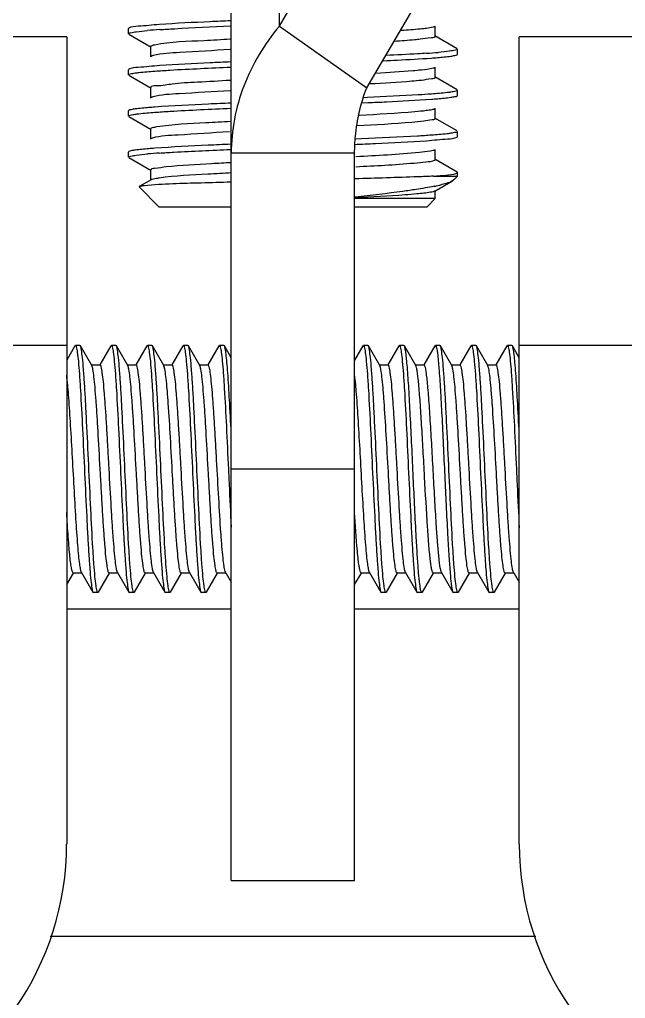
# Model space of a CAD drawing. Extents: x 27938 to 650306, y -92720 to 1524912.
# Drawn here: x 315545 to 315887, y 842775 to 843327 of the extents above; entities that cross this region are included whole.
import ezdxf

# ---------------------------------------------------------------- set-up
doc = ezdxf.new("R2010")
doc.units = 0
doc.header["$LTSCALE"] = 1000
doc.header["$MEASUREMENT"] = 0

msp = doc.modelspace()

# ---------------------------------------------------------------- linework, layer by layer
at = {"linetype": 'Continuous'}
for p, q in [((315692.09, 843323.57), (315863.2, 843615.66)), ((315741.38, 843288.72), (315912.48, 843580.81)), ((315692.09, 843323.57), (315692.09, 843494.67)), ((315664.88, 842841.19), (315664.88, 843448.21)), ((315607.04, 843322.41), (315606.82, 843322.15)), ((315606.82, 843319.25), (315606.82, 843322.15)), ((315606.82, 843319.25), (315606.82, 843322.15)), ((315692.09, 843323.57), (315741.38, 843288.72)), ((315780.1, 843317.8), (315780.1, 843323.6)), ((315571.97, 843317.45), (315502.27, 843317.45)), ((315571.97, 843317.45), (315571.97, 842861.76)), ((315607.04, 843318.99), (315619.64, 843311.69)), ((315792.45, 843310.79), (315779.84, 843318.09)), ((315827.52, 842861.76), (315827.52, 843317.45)), ((315897.22, 843317.45), (315827.52, 843317.45)), ((315619.39, 843311.99), (315619.39, 843306.18)), ((315792.67, 843307.63), (315792.67, 843310.54)), ((315792.67, 843307.63), (315792.67, 843310.54)), ((315792.45, 843307.38), (315792.67, 843307.63)), ((315780.1, 843294.56), (315780.1, 843300.37)), ((315607.04, 843299.17), (315606.82, 843298.92)), ((315606.82, 843296.02), (315606.82, 843298.92)), ((315606.82, 843296.02), (315606.82, 843298.92)), ((315607.04, 843295.76), (315619.64, 843288.46)), ((315792.45, 843287.56), (315779.84, 843294.86)), ((315619.39, 843288.76), (315619.39, 843282.95)), ((315741.84, 843283.23), (315739.71, 843283.14)), ((315792.45, 843284.15), (315792.67, 843284.4)), ((315792.67, 843284.4), (315792.67, 843287.3)), ((315792.67, 843284.4), (315792.67, 843287.3)), ((315738.4, 843280.18), (315741.99, 843280.34)), ((315607.04, 843275.94), (315606.82, 843275.69)), ((315606.82, 843272.78), (315606.82, 843275.69)), ((315606.82, 843272.78), (315606.82, 843275.69)), ((315607.04, 843272.53), (315619.64, 843265.23)), ((315780.1, 843271.33), (315780.1, 843277.14)), ((315792.45, 843264.33), (315779.84, 843271.63)), ((315619.39, 843265.52), (315619.39, 843259.72)), ((315792.45, 843260.91), (315792.67, 843261.17)), ((315792.67, 843261.17), (315792.67, 843264.07)), ((315792.67, 843261.17), (315792.67, 843264.07)), ((315738.4, 843259.85), (315734.44, 843259.68)), ((315607.04, 843252.71), (315606.82, 843252.46)), ((315606.82, 843249.55), (315606.82, 843252.46)), ((315606.82, 843249.55), (315606.82, 843252.46)), ((315734.57, 843251.88), (315664.88, 843251.88)), ((315734.57, 842841.19), (315734.57, 843251.88)), ((315780.1, 843248.1), (315780.1, 843253.91)), ((315607.04, 843249.3), (315619.64, 843242)), ((315792.45, 843241.09), (315779.84, 843248.39)), ((315619.39, 843242.29), (315619.39, 843236.48)), ((315779.02, 843238.81), (315792.67, 843238.81)), ((315790.6, 843236.74), (315792.67, 843238.81)), ((315792.67, 843240.84), (315792.45, 843241.09)), ((315792.67, 843238.81), (315792.67, 843240.84)), ((315619.64, 843236.78), (315612.96, 843232.91)), ((315779.84, 843230.38), (315789.76, 843236.12)), ((315790.61, 843236.74), (315789.76, 843236.12)), ((315612.96, 843232.91), (315612.89, 843232.73)), ((315624.24, 843221.39), (315612.89, 843232.73)), ((315780.1, 843226.24), (315780.1, 843230.68)), ((315780.1, 843226.24), (315734.57, 843226.24)), ((315775.25, 843221.39), (315780.1, 843226.24)), ((315664.88, 843221.39), (315624.24, 843221.39)), ((315775.25, 843221.39), (315734.57, 843221.39)), ((315571.97, 843143.21), (315502.27, 843143.21)), ((315576.64, 843142.99), (315571.97, 843134.92)), ((315576.64, 843142.99), (315576.9, 843143.21)), ((315579.44, 843143.21), (315576.9, 843143.21)), ((315579.44, 843143.21), (315576.9, 843143.21)), ((315576.9, 843143.21), (315576.94, 843143.21)), ((315579.7, 843142.99), (315579.44, 843143.21)), ((315586.12, 843131.91), (315579.7, 843142.99)), ((315596.97, 843142.99), (315590.74, 843132.24)), ((315596.97, 843142.99), (315597.23, 843143.21)), ((315599.77, 843143.21), (315597.23, 843143.21)), ((315599.77, 843143.21), (315597.23, 843143.21)), ((315597.23, 843143.21), (315597.27, 843143.21)), ((315600.03, 843142.99), (315599.77, 843143.21)), ((315606.45, 843131.91), (315600.03, 843142.99)), ((315617.3, 843142.99), (315611.07, 843132.24)), ((315617.3, 843142.99), (315617.56, 843143.21)), ((315620.1, 843143.21), (315617.56, 843143.21)), ((315620.1, 843143.21), (315617.56, 843143.21)), ((315617.56, 843143.21), (315617.59, 843143.21)), ((315620.36, 843142.99), (315620.1, 843143.21)), ((315626.78, 843131.91), (315620.36, 843142.99)), ((315637.62, 843142.99), (315631.4, 843132.24)), ((315637.62, 843142.99), (315637.88, 843143.21)), ((315640.42, 843143.21), (315637.88, 843143.21)), ((315640.42, 843143.21), (315637.88, 843143.21)), ((315637.88, 843143.21), (315637.92, 843143.21)), ((315640.68, 843142.99), (315640.42, 843143.21)), ((315647.1, 843131.91), (315640.68, 843142.99)), ((315657.95, 843142.99), (315651.72, 843132.24)), ((315657.95, 843142.99), (315658.21, 843143.21)), ((315660.75, 843143.21), (315658.21, 843143.21)), ((315660.75, 843143.21), (315658.21, 843143.21)), ((315658.21, 843143.21), (315658.25, 843143.21)), ((315661.01, 843142.99), (315660.75, 843143.21)), ((315664.88, 843136.32), (315661.01, 843142.99)), ((315739.26, 843142.99), (315734.57, 843134.89)), ((315739.26, 843142.99), (315739.52, 843143.21)), ((315742.06, 843143.21), (315739.52, 843143.21)), ((315742.06, 843143.21), (315739.52, 843143.21)), ((315739.52, 843143.21), (315739.56, 843143.21)), ((315742.32, 843142.99), (315742.06, 843143.21)), ((315748.74, 843131.91), (315742.32, 843142.99)), ((315759.59, 843142.99), (315753.36, 843132.24)), ((315759.59, 843142.99), (315759.85, 843143.21)), ((315762.39, 843143.21), (315759.85, 843143.21)), ((315762.39, 843143.21), (315759.85, 843143.21)), ((315759.85, 843143.21), (315759.89, 843143.21)), ((315762.65, 843142.99), (315762.39, 843143.21)), ((315769.07, 843131.91), (315762.65, 843142.99)), ((315779.92, 843142.99), (315773.69, 843132.24)), ((315779.92, 843142.99), (315780.18, 843143.21)), ((315782.72, 843143.21), (315780.18, 843143.21)), ((315782.72, 843143.21), (315780.18, 843143.21)), ((315780.18, 843143.21), (315780.22, 843143.21)), ((315782.98, 843142.99), (315782.72, 843143.21)), ((315789.4, 843131.91), (315782.98, 843142.99)), ((315800.25, 843142.99), (315794.02, 843132.24)), ((315800.25, 843142.99), (315800.51, 843143.21)), ((315803.05, 843143.21), (315800.51, 843143.21)), ((315803.05, 843143.21), (315800.51, 843143.21)), ((315800.51, 843143.21), (315800.55, 843143.21)), ((315803.31, 843142.99), (315803.05, 843143.21)), ((315809.73, 843131.91), (315803.31, 843142.99)), ((315820.58, 843142.99), (315814.35, 843132.24)), ((315820.58, 843142.99), (315820.84, 843143.21)), ((315823.38, 843143.21), (315820.84, 843143.21)), ((315823.38, 843143.21), (315820.84, 843143.21)), ((315820.84, 843143.21), (315820.87, 843143.21)), ((315823.64, 843142.99), (315823.38, 843143.21)), ((315827.52, 843136.28), (315823.64, 843142.99)), ((315897.22, 843143.21), (315827.52, 843143.21)), ((315590.86, 843132.18), (315585.97, 843132.18)), ((315611.18, 843132.18), (315606.29, 843132.18)), ((315631.51, 843132.18), (315626.62, 843132.18)), ((315626.9, 843131.64), (315626.78, 843131.91)), ((315651.84, 843132.18), (315646.95, 843132.18)), ((315753.48, 843132.18), (315748.59, 843132.18)), ((315748.94, 843131.46), (315748.74, 843131.91)), ((315773.81, 843132.18), (315768.92, 843132.18)), ((315794.14, 843132.18), (315789.25, 843132.18)), ((315814.46, 843132.18), (315809.57, 843132.18)), ((315663.3, 843073.44), (315663.31, 843073.26)), ((315664.88, 843073.51), (315734.57, 843073.51)), ((315825.92, 843073.44), (315825.95, 843072.71)), ((315571.97, 843008.24), (315575.76, 843014.79)), ((315575.65, 843014.85), (315580.54, 843014.85)), ((315580.38, 843015.12), (315586.8, 843004.04)), ((315589.86, 843004.04), (315596.09, 843014.79)), ((315595.98, 843014.85), (315600.87, 843014.85)), ((315600.71, 843015.12), (315607.13, 843004.04)), ((315610.19, 843004.04), (315616.42, 843014.79)), ((315616.3, 843014.85), (315621.19, 843014.85)), ((315621.04, 843015.12), (315627.46, 843004.04)), ((315630.52, 843004.04), (315636.75, 843014.79)), ((315636.63, 843014.85), (315641.52, 843014.85)), ((315641.37, 843015.12), (315647.79, 843004.04)), ((315650.85, 843004.04), (315657.07, 843014.79)), ((315656.96, 843014.85), (315661.85, 843014.85)), ((315661.7, 843015.12), (315661.85, 843014.85)), ((315661.85, 843014.85), (315664.88, 843009.63)), ((315734.57, 843008.21), (315738.39, 843014.79)), ((315738.27, 843014.85), (315743.16, 843014.85)), ((315743.01, 843015.12), (315749.43, 843004.04)), ((315752.49, 843004.04), (315758.71, 843014.79)), ((315758.6, 843014.85), (315763.49, 843014.85)), ((315763.34, 843015.12), (315769.76, 843004.04)), ((315772.82, 843004.04), (315779.04, 843014.79)), ((315778.93, 843014.85), (315783.82, 843014.85)), ((315783.66, 843015.12), (315790.08, 843004.04)), ((315793.14, 843004.04), (315799.37, 843014.79)), ((315799.26, 843014.85), (315804.15, 843014.85)), ((315803.99, 843015.12), (315810.41, 843004.04)), ((315813.47, 843004.04), (315819.7, 843014.79)), ((315819.58, 843014.85), (315824.47, 843014.85)), ((315824.32, 843015.12), (315824.47, 843014.85)), ((315824.47, 843014.85), (315827.52, 843009.6)), ((315586.8, 843004.04), (315587.06, 843003.82)), ((315589.6, 843003.82), (315587.06, 843003.82)), ((315589.6, 843003.82), (315587.06, 843003.82)), ((315589.6, 843003.82), (315589.57, 843003.82)), ((315589.86, 843004.04), (315589.6, 843003.82)), ((315607.13, 843004.04), (315607.39, 843003.82)), ((315609.93, 843003.82), (315607.39, 843003.82)), ((315609.93, 843003.82), (315607.39, 843003.82)), ((315609.93, 843003.82), (315609.89, 843003.82)), ((315610.19, 843004.04), (315609.93, 843003.82)), ((315627.46, 843004.04), (315627.72, 843003.82)), ((315630.26, 843003.82), (315627.72, 843003.82)), ((315630.26, 843003.82), (315627.72, 843003.82)), ((315630.26, 843003.82), (315630.22, 843003.82)), ((315630.52, 843004.04), (315630.26, 843003.82)), ((315647.79, 843004.04), (315648.05, 843003.82)), ((315650.59, 843003.82), (315648.05, 843003.82)), ((315650.59, 843003.82), (315648.05, 843003.82)), ((315650.59, 843003.82), (315650.55, 843003.82)), ((315650.85, 843004.04), (315650.59, 843003.82)), ((315749.43, 843004.04), (315749.69, 843003.82)), ((315752.23, 843003.82), (315749.69, 843003.82)), ((315752.23, 843003.82), (315749.69, 843003.82)), ((315752.23, 843003.82), (315752.19, 843003.82)), ((315752.49, 843004.04), (315752.23, 843003.82)), ((315769.76, 843004.04), (315770.02, 843003.82)), ((315772.56, 843003.82), (315770.02, 843003.82)), ((315772.56, 843003.82), (315770.02, 843003.82)), ((315772.82, 843004.04), (315772.56, 843003.82)), ((315790.08, 843004.04), (315790.34, 843003.82)), ((315792.88, 843003.82), (315790.34, 843003.82)), ((315792.88, 843003.82), (315790.34, 843003.82)), ((315792.88, 843003.82), (315792.85, 843003.82)), ((315793.14, 843004.04), (315792.88, 843003.82)), ((315810.41, 843004.04), (315810.67, 843003.82)), ((315813.21, 843003.82), (315810.67, 843003.82)), ((315813.21, 843003.82), (315810.67, 843003.82)), ((315813.21, 843003.82), (315813.17, 843003.82)), ((315813.47, 843004.04), (315813.21, 843003.82)), ((315571.97, 842994.53), (315664.88, 842994.53)), ((315734.57, 842994.53), (315827.52, 842994.53)), ((315664.88, 842841.19), (315734.57, 842841.19)), ((315562.62, 842809.83), (315836.87, 842809.83))]:
    msp.add_line(p, q, dxfattribs=at)
for centre, radius, start, end in [((315651.24, 842920.62), 401.84, 93.8141, 94.8058), ((315748.39, 843707.42), 400.09, 273.8288, 274.8033), ((315650.94, 842854.69), 398.06, 93.8424, 94.8038), ((315754.17, 843565.61), 327.74, 274.348, 274.8253), ((315753.77, 843360.49), 129.96, 281.4121, 281.7338), ((315759.9, 843331.44), 100.28, 281.6827, 283.258), ((315409.34, 842861.76), 162.62, 290.3175, 0), ((315990.14, 842861.76), 162.62, 180, 249.6825)]:
    msp.add_arc(centre, radius, start, end, dxfattribs=at)
for points, knots in [([(315624.35, 843324.46), (315620.35, 843324.19), (315614.73, 843323.41), (315608.6, 843323.3), (315607.04, 843322.41)], [0, 0, 0, 0, 0.690313, 1, 1, 1, 1]), ([(315664.57, 843326.52), (315660.69, 843326.36), (315647.28, 843325.76), (315633.88, 843325.11), (315624.35, 843324.46)], [0, 0, 0, 0, 0.28888, 1, 1, 1, 1]), ([(315624.51, 843321.57), (315627.27, 843321.75), (315640.61, 843322.57), (315653.96, 843323.16), (315664.55, 843323.62)], [0, 0, 0, 0, 0.20666, 1, 1, 1, 1]), ([(315692.09, 843323.57), (315683.66, 843313.48), (315669.88, 843290.85), (315664.88, 843264.69), (315664.88, 843251.88)], [0, 0, 0, 0, 0.506705, 1, 1, 1, 1]), ([(315779.84, 843323.31), (315779.54, 843323.13), (315776.8, 843322.38), (315774.01, 843322.13), (315771.56, 843321.88)], [0, 0, 0, 0, 0.12456, 1, 1, 1, 1]), ([(315606.82, 843319.25), (315606.82, 843319.67), (315609.04, 843319.95), (315610.16, 843320.25), (315611.28, 843320.4)], [0, 0, 0, 0, 0.271559, 1, 1, 1, 1]), ([(315664.34, 843316.11), (315659.41, 843315.86), (315645.21, 843314.95), (315630.86, 843314.64), (315621.71, 843312.88)], [0, 0, 0, 0, 0.346423, 1, 1, 1, 1]), ([(315771.56, 843316.08), (315770.55, 843315.97), (315765.72, 843315.52), (315760.88, 843315.18), (315757.05, 843314.92)], [0, 0, 0, 0, 0.208697, 1, 1, 1, 1]), ([(315780.09, 843317.8), (315780.1, 843317.02), (315775.71, 843316.94), (315773.69, 843316.29), (315771.56, 843316.08)], [0, 0, 0, 0, 0.265827, 1, 1, 1, 1]), ([(315621.71, 843312.88), (315621.12, 843312.77), (315620.45, 843312.61), (315619.39, 843312.23), (315619.39, 843311.99)], [0, 0, 0, 0, 0.709574, 1, 1, 1, 1]), ([(315792.67, 843310.54), (315792.67, 843310.11), (315790.44, 843309.83), (315789.31, 843309.53), (315788.18, 843309.38)], [0, 0, 0, 0, 0.271489, 1, 1, 1, 1]), ([(315620.81, 843306.88), (315620.58, 843306.82), (315620.18, 843306.71), (315619.79, 843306.56), (315619.65, 843306.47)], [0, 0, 0, 0, 0.589728, 1, 1, 1, 1]), ([(315664.34, 843310.3), (315654.84, 843309.81), (315640.38, 843308.74), (315625.71, 843308.08), (315620.81, 843306.88)], [0, 0, 0, 0, 0.653589, 1, 1, 1, 1]), ([(315750.82, 843303.98), (315753.43, 843304.1), (315762.47, 843304.55), (315771.52, 843305.05), (315777.94, 843305.52)], [0, 0, 0, 0, 0.288481, 1, 1, 1, 1]), ([(315775.1, 843308.22), (315773.45, 843308.11), (315765.85, 843307.63), (315758.24, 843307.24), (315752.29, 843306.95)], [0, 0, 0, 0, 0.217612, 1, 1, 1, 1]), ([(315777.94, 843305.52), (315779.07, 843305.6), (315782.73, 843305.89), (315786.4, 843306.22), (315788.92, 843306.58)], [0, 0, 0, 0, 0.307442, 1, 1, 1, 1]), ([(315788.92, 843306.58), (315789.69, 843306.69), (315790.87, 843306.89), (315792.08, 843307.16), (315792.45, 843307.38)], [0, 0, 0, 0, 0.642991, 1, 1, 1, 1]), ([(315624.51, 843301.24), (315620.47, 843300.97), (315614.8, 843300.18), (315608.61, 843300.08), (315607.04, 843299.17)], [0, 0, 0, 0, 0.690488, 1, 1, 1, 1]), ([(315621.82, 843298.15), (315624.67, 843298.35), (315638.96, 843299.27), (315653.26, 843299.9), (315664.7, 843300.39)], [0, 0, 0, 0, 0.199878, 1, 1, 1, 1]), ([(315664.55, 843303.29), (315660.7, 843303.13), (315647.35, 843302.53), (315634, 843301.88), (315624.51, 843301.24)], [0, 0, 0, 0, 0.28855, 1, 1, 1, 1]), ([(315779.84, 843300.08), (315779.56, 843299.91), (315777.06, 843299.2), (315774.5, 843298.97), (315772.27, 843298.73)], [0, 0, 0, 0, 0.12695, 1, 1, 1, 1]), ([(315606.82, 843296.02), (315606.82, 843296.38), (315608.7, 843296.69), (315609.69, 843296.95), (315610.65, 843297.08)], [0, 0, 0, 0, 0.274156, 1, 1, 1, 1]), ([(315610.65, 843297.08), (315611.36, 843297.18), (315615.07, 843297.63), (315618.8, 843297.93), (315621.82, 843298.15)], [0, 0, 0, 0, 0.191478, 1, 1, 1, 1]), ([(315772.27, 843298.73), (315770.65, 843298.55), (315762.19, 843297.78), (315753.71, 843297.27), (315746.85, 843296.88)], [0, 0, 0, 0, 0.191776, 1, 1, 1, 1]), ([(315780.1, 843294.56), (315780.1, 843293.85), (315776.09, 843293.71), (315774.23, 843293.13), (315772.27, 843292.92)], [0, 0, 0, 0, 0.266822, 1, 1, 1, 1]), ([(315664.37, 843292.88), (315658.21, 843292.56), (315647.59, 843291.82), (315632.54, 843291.36), (315625.67, 843289.59), (315619.4, 843289.84), (315619.39, 843288.76)], [0, 0, 0, 0, 0.408978, 0.726291, 0.927833, 1, 1, 1, 1]), ([(315734.57, 843251.88), (315734.57, 843255.06), (315735.16, 843267.58), (315738.09, 843279.97), (315741.38, 843288.72)], [0, 0, 0, 0, 0.253333, 1, 1, 1, 1]), ([(315772.27, 843292.92), (315770.45, 843292.72), (315760.8, 843291.85), (315751.12, 843291.3), (315743.27, 843290.87)], [0, 0, 0, 0, 0.188503, 1, 1, 1, 1]), ([(315620.6, 843283.59), (315620.41, 843283.54), (315620.09, 843283.44), (315619.77, 843283.31), (315619.65, 843283.24)], [0, 0, 0, 0, 0.581089, 1, 1, 1, 1]), ([(315664.35, 843287.07), (315654.73, 843286.58), (315640.21, 843285.44), (315625.43, 843284.88), (315620.6, 843283.59)], [0, 0, 0, 0, 0.658464, 1, 1, 1, 1]), ([(315777.94, 843285.19), (315775.5, 843285.01), (315763.48, 843284.23), (315751.44, 843283.66), (315741.84, 843283.23)], [0, 0, 0, 0, 0.202741, 1, 1, 1, 1]), ([(315777.92, 843282.29), (315779.05, 843282.37), (315782.72, 843282.66), (315786.38, 843282.99), (315788.91, 843283.34)], [0, 0, 0, 0, 0.307508, 1, 1, 1, 1]), ([(315788.92, 843286.25), (315788.22, 843286.15), (315784.57, 843285.7), (315780.9, 843285.41), (315777.94, 843285.19)], [0, 0, 0, 0, 0.191345, 1, 1, 1, 1]), ([(315788.91, 843283.34), (315789.68, 843283.45), (315790.87, 843283.66), (315792.07, 843283.93), (315792.45, 843284.15)], [0, 0, 0, 0, 0.64302, 1, 1, 1, 1]), ([(315792.67, 843287.3), (315792.67, 843286.94), (315790.83, 843286.63), (315789.86, 843286.38), (315788.92, 843286.25)], [0, 0, 0, 0, 0.274511, 1, 1, 1, 1]), ([(315621.82, 843277.82), (315620.67, 843277.73), (315616.94, 843277.44), (315613.22, 843277.11), (315610.65, 843276.75)], [0, 0, 0, 0, 0.307315, 1, 1, 1, 1]), ([(315664.7, 843280.07), (315660.49, 843279.89), (315646.19, 843279.25), (315631.89, 843278.55), (315621.82, 843277.82)], [0, 0, 0, 0, 0.294353, 1, 1, 1, 1]), ([(315741.99, 843280.34), (315745.5, 843280.49), (315757.48, 843281.05), (315769.46, 843281.67), (315777.92, 843282.29)], [0, 0, 0, 0, 0.292638, 1, 1, 1, 1]), ([(315606.82, 843272.78), (315606.82, 843273.15), (315608.68, 843273.46), (315609.66, 843273.71), (315610.62, 843273.85)], [0, 0, 0, 0, 0.274335, 1, 1, 1, 1]), ([(315610.65, 843276.75), (315609.86, 843276.64), (315608.66, 843276.43), (315607.42, 843276.16), (315607.04, 843275.94)], [0, 0, 0, 0, 0.643846, 1, 1, 1, 1]), ([(315610.62, 843273.85), (315611.32, 843273.94), (315615, 843274.39), (315618.69, 843274.69), (315621.68, 843274.9)], [0, 0, 0, 0, 0.191445, 1, 1, 1, 1]), ([(315621.68, 843274.9), (315624.54, 843275.11), (315638.87, 843276.03), (315653.21, 843276.67), (315664.7, 843277.16)], [0, 0, 0, 0, 0.199508, 1, 1, 1, 1]), ([(315774.98, 843275.81), (315772.87, 843275.54), (315760.3, 843274.31), (315747.69, 843273.67), (315737.2, 843273.13)], [0, 0, 0, 0, 0.168361, 1, 1, 1, 1]), ([(315779.84, 843276.85), (315779.34, 843276.55), (315777.67, 843276.22), (315776.05, 843275.95), (315774.98, 843275.81)], [0, 0, 0, 0, 0.350876, 1, 1, 1, 1]), ([(315622.83, 843266.61), (315621.96, 843266.47), (315621.04, 843266.25), (315619.39, 843265.86), (315619.39, 843265.52)], [0, 0, 0, 0, 0.720112, 1, 1, 1, 1]), ([(315664.6, 843269.66), (315659.92, 843269.42), (315645.99, 843268.59), (315631.99, 843268.07), (315622.83, 843266.61)], [0, 0, 0, 0, 0.335812, 1, 1, 1, 1]), ([(315773.56, 843269.83), (315771.35, 843269.57), (315758.82, 843268.43), (315746.25, 843267.78), (315735.9, 843267.25)], [0, 0, 0, 0, 0.176564, 1, 1, 1, 1]), ([(315780.1, 843271.33), (315780.1, 843270.73), (315776.78, 843270.49), (315775.2, 843270.02), (315773.56, 843269.83)], [0, 0, 0, 0, 0.268738, 1, 1, 1, 1]), ([(315663.82, 843263.81), (315654.17, 843263.31), (315639.78, 843262.1), (315625.05, 843261.68), (315620.37, 843260.29)], [0, 0, 0, 0, 0.664513, 1, 1, 1, 1]), ([(315777.92, 843261.96), (315775.27, 843261.77), (315762.11, 843260.91), (315748.93, 843260.31), (315738.4, 843259.85)], [0, 0, 0, 0, 0.201017, 1, 1, 1, 1]), ([(315775.21, 843258.86), (315779.2, 843259.14), (315784.8, 843259.91), (315790.89, 843260.02), (315792.45, 843260.91)], [0, 0, 0, 0, 0.690204, 1, 1, 1, 1]), ([(315788.91, 843263.02), (315788.21, 843262.92), (315784.56, 843262.47), (315780.89, 843262.18), (315777.92, 843261.96)], [0, 0, 0, 0, 0.191315, 1, 1, 1, 1]), ([(315792.67, 843264.07), (315792.67, 843263.71), (315790.83, 843263.4), (315789.85, 843263.15), (315788.91, 843263.02)], [0, 0, 0, 0, 0.27452, 1, 1, 1, 1]), ([(315620.37, 843260.29), (315620.23, 843260.25), (315619.98, 843260.17), (315619.74, 843260.07), (315619.65, 843260.01)], [0, 0, 0, 0, 0.569413, 1, 1, 1, 1]), ([(315664.5, 843256.83), (315660.29, 843256.64), (315646.01, 843256), (315631.73, 843255.31), (315621.68, 843254.58)], [0, 0, 0, 0, 0.294609, 1, 1, 1, 1]), ([(315734.61, 843256.78), (315738.53, 843256.95), (315752.06, 843257.55), (315765.6, 843258.21), (315775.21, 843258.86)], [0, 0, 0, 0, 0.2891, 1, 1, 1, 1]), ([(315606.82, 843249.55), (315606.82, 843249.97), (315609.03, 843250.25), (315610.15, 843250.56), (315611.27, 843250.7)], [0, 0, 0, 0, 0.271614, 1, 1, 1, 1]), ([(315610.62, 843253.52), (315609.84, 843253.41), (315608.64, 843253.2), (315607.42, 843252.93), (315607.04, 843252.71)], [0, 0, 0, 0, 0.643454, 1, 1, 1, 1]), ([(315621.68, 843254.58), (315620.54, 843254.49), (315616.85, 843254.2), (315613.16, 843253.87), (315610.62, 843253.52)], [0, 0, 0, 0, 0.307366, 1, 1, 1, 1]), ([(315624.27, 843251.85), (315627.03, 843252.04), (315640.43, 843252.86), (315653.84, 843253.46), (315664.48, 843253.92)], [0, 0, 0, 0, 0.206107, 1, 1, 1, 1]), ([(315777.31, 843252.93), (315775.27, 843252.57), (315761.26, 843251.06), (315747.19, 843250.4), (315735.2, 843249.79)], [0, 0, 0, 0, 0.147214, 1, 1, 1, 1]), ([(315779.84, 843253.61), (315779.56, 843253.45), (315778.7, 843253.2), (315777.85, 843253.03), (315777.31, 843252.93)], [0, 0, 0, 0, 0.376557, 1, 1, 1, 1]), ([(315664.99, 843246.45), (315661.22, 843246.25), (315648.93, 843245.59), (315636.63, 843244.89), (315628.13, 843244.03)], [0, 0, 0, 0, 0.306539, 1, 1, 1, 1]), ([(315774.81, 843246.75), (315772.6, 843246.47), (315759.43, 843245.21), (315746.22, 843244.55), (315735.24, 843243.98)], [0, 0, 0, 0, 0.168449, 1, 1, 1, 1]), ([(315780.1, 843248.1), (315780.1, 843247.94), (315778.13, 843246.85), (315776.48, 843246.97), (315774.81, 843246.75)], [0, 0, 0, 0, 0.08596, 1, 1, 1, 1]), ([(315628.13, 843244.03), (315625.95, 843243.81), (315623.89, 843243.15), (315619.39, 843243.09), (315619.39, 843242.29)], [0, 0, 0, 0, 0.734394, 1, 1, 1, 1]), ([(315665.06, 843240.64), (315660.62, 843240.42), (315647.01, 843239.64), (315633.36, 843239), (315624.24, 843237.78)], [0, 0, 0, 0, 0.325706, 1, 1, 1, 1]), ([(315779.02, 843238.81), (315776.09, 843238.67), (315761.36, 843238.08), (315746.62, 843237.66), (315734.8, 843237.34)], [0, 0, 0, 0, 0.198632, 1, 1, 1, 1]), ([(315781.74, 843239.03), (315782.68, 843239.11), (315785.62, 843239.38), (315788.57, 843239.68), (315790.56, 843240.05)], [0, 0, 0, 0, 0.318168, 1, 1, 1, 1]), ([(315790.56, 843240.05), (315790.96, 843240.13), (315791.6, 843240.26), (315792.25, 843240.46), (315792.46, 843240.59)], [0, 0, 0, 0, 0.619944, 1, 1, 1, 1]), ([(315792.46, 843240.59), (315792.52, 843240.63), (315792.61, 843240.69), (315792.67, 843240.8), (315792.67, 843240.84)], [0, 0, 0, 0, 0.597477, 1, 1, 1, 1]), ([(315615.8, 843233.41), (315615.16, 843233.34), (315614.22, 843233.2), (315613.24, 843233.06), (315612.96, 843232.91)], [0, 0, 0, 0, 0.666426, 1, 1, 1, 1]), ([(315664.76, 843235.47), (315659.17, 843235.31), (315642.85, 843234.74), (315626.48, 843234.52), (315615.8, 843233.41)], [0, 0, 0, 0, 0.34233, 1, 1, 1, 1]), ([(315620.21, 843237.01), (315620.1, 843236.98), (315619.91, 843236.91), (315619.72, 843236.82), (315619.65, 843236.78)], [0, 0, 0, 0, 0.559909, 1, 1, 1, 1]), ([(315624.24, 843237.78), (315623.43, 843237.67), (315622.08, 843237.46), (315620.73, 843237.18), (315620.21, 843237.01)], [0, 0, 0, 0, 0.599115, 1, 1, 1, 1]), ([(315769.3, 843231.32), (315766.83, 843230.94), (315755.35, 843229.29), (315743.83, 843227.94), (315734.8, 843226.91)], [0, 0, 0, 0, 0.215985, 1, 1, 1, 1]), ([(315769.74, 843228.78), (315767.5, 843228.57), (315755.92, 843227.64), (315744.31, 843227.02), (315734.96, 843226.55)], [0, 0, 0, 0, 0.193571, 1, 1, 1, 1]), ([(315778.95, 843230.05), (315778.47, 843229.92), (315775.42, 843229.31), (315772.33, 843229.02), (315769.74, 843228.78)], [0, 0, 0, 0, 0.160547, 1, 1, 1, 1]), ([(315779.84, 843230.38), (315779.73, 843230.31), (315779.43, 843230.19), (315779.12, 843230.1), (315778.95, 843230.05)], [0, 0, 0, 0, 0.420841, 1, 1, 1, 1]), ([(315576.94, 843143.21), (315576.98, 843143.19), (315577.22, 843143.01), (315577.3, 843142.71), (315577.37, 843142.47)], [0, 0, 0, 0, 0.146246, 1, 1, 1, 1]), ([(315577.37, 843142.47), (315577.68, 843141.51), (315578.08, 843138.77), (315578.65, 843133.67), (315579.2, 843126.56), (315580.02, 843113.86), (315580.98, 843095.21), (315582.08, 843071.33), (315583.03, 843051.04), (315583.82, 843035.77), (315584.39, 843025.94), (315584.98, 843017.7), (315585.49, 843011.26), (315586.11, 843006.96), (315586.43, 843004.69), (315586.8, 843004.04)], [0, 0, 0, 0, 0.021868, 0.059293, 0.111148, 0.175758, 0.334416, 0.514504, 0.692433, 0.773207, 0.844889, 0.905123, 0.951944, 0.983855, 1, 1, 1, 1]), ([(315589.13, 843004.56), (315588.82, 843005.53), (315588.42, 843008.26), (315587.85, 843013.37), (315587.3, 843020.48), (315586.48, 843033.18), (315585.53, 843051.83), (315584.42, 843075.71), (315583.48, 843096), (315582.68, 843111.26), (315582.11, 843121.09), (315581.53, 843129.33), (315581.01, 843135.77), (315580.4, 843140.07), (315580.07, 843142.34), (315579.7, 843142.99)], [0, 0, 0, 0, 0.021893, 0.059337, 0.111209, 0.175831, 0.334488, 0.514558, 0.692467, 0.773229, 0.8449, 0.905129, 0.951948, 0.983856, 1, 1, 1, 1]), ([(315597.27, 843143.21), (315597.31, 843143.19), (315597.54, 843143.02), (315597.62, 843142.72), (315597.69, 843142.49)], [0, 0, 0, 0, 0.147522, 1, 1, 1, 1]), ([(315597.69, 843142.49), (315598, 843141.54), (315598.4, 843138.82), (315598.97, 843133.74), (315599.52, 843126.65), (315600.35, 843113.95), (315601.3, 843095.3), (315602.41, 843071.4), (315603.35, 843051.1), (315604.15, 843035.81), (315604.72, 843025.97), (315605.3, 843017.72), (315605.82, 843011.27), (315606.43, 843006.97), (315606.76, 843004.69), (315607.13, 843004.04)], [0, 0, 0, 0, 0.02168, 0.058952, 0.110694, 0.175227, 0.333837, 0.514005, 0.692077, 0.772934, 0.8447, 0.905011, 0.95189, 0.983838, 1, 1, 1, 1]), ([(315609.46, 843004.56), (315609.15, 843005.52), (315608.75, 843008.26), (315608.18, 843013.36), (315607.63, 843020.47), (315606.81, 843033.17), (315605.86, 843051.82), (315604.75, 843075.7), (315603.81, 843095.99), (315603.01, 843111.26), (315602.44, 843121.09), (315601.86, 843129.33), (315601.34, 843135.77), (315600.72, 843140.07), (315600.4, 843142.34), (315600.03, 843142.99)], [0, 0, 0, 0, 0.021869, 0.059298, 0.111159, 0.175773, 0.334425, 0.514513, 0.692436, 0.773203, 0.844885, 0.905123, 0.951945, 0.983855, 1, 1, 1, 1]), ([(315617.59, 843143.21), (315617.64, 843143.19), (315617.88, 843143.01), (315617.95, 843142.7), (315618.03, 843142.47)], [0, 0, 0, 0, 0.146192, 1, 1, 1, 1]), ([(315618.03, 843142.47), (315618.34, 843141.5), (315618.74, 843138.77), (315619.31, 843133.67), (315619.86, 843126.56), (315620.68, 843113.85), (315621.63, 843095.21), (315622.74, 843071.32), (315623.68, 843051.04), (315624.48, 843035.77), (315625.05, 843025.94), (315625.63, 843017.7), (315626.15, 843011.26), (315626.76, 843006.96), (315627.09, 843004.69), (315627.46, 843004.04)], [0, 0, 0, 0, 0.021875, 0.059308, 0.111172, 0.175789, 0.334441, 0.514524, 0.692444, 0.773209, 0.844888, 0.905124, 0.951946, 0.983855, 1, 1, 1, 1]), ([(315629.8, 843004.54), (315629.49, 843005.49), (315629.09, 843008.21), (315628.52, 843013.3), (315627.97, 843020.39), (315627.14, 843033.09), (315626.19, 843051.73), (315625.08, 843075.63), (315624.14, 843095.94), (315623.34, 843111.22), (315622.77, 843121.06), (315622.18, 843129.31), (315621.67, 843135.76), (315621.05, 843140.06), (315620.73, 843142.34), (315620.36, 843142.99)], [0, 0, 0, 0, 0.021696, 0.058981, 0.110733, 0.175273, 0.333889, 0.51405, 0.692109, 0.772959, 0.844718, 0.905021, 0.951895, 0.98384, 1, 1, 1, 1]), ([(315637.92, 843143.21), (315637.96, 843143.19), (315638.21, 843143.01), (315638.28, 843142.7), (315638.36, 843142.47)], [0, 0, 0, 0, 0.146067, 1, 1, 1, 1]), ([(315638.36, 843142.47), (315638.66, 843141.5), (315639.06, 843138.77), (315639.63, 843133.66), (315640.18, 843126.55), (315641.01, 843113.85), (315641.96, 843095.2), (315643.07, 843071.32), (315644.01, 843051.03), (315644.81, 843035.77), (315645.38, 843025.94), (315645.96, 843017.7), (315646.48, 843011.26), (315647.09, 843006.96), (315647.41, 843004.69), (315647.79, 843004.04)], [0, 0, 0, 0, 0.021894, 0.059339, 0.111212, 0.175833, 0.334492, 0.514561, 0.69247, 0.773231, 0.844902, 0.905131, 0.951948, 0.983856, 1, 1, 1, 1]), ([(315650.12, 843004.56), (315649.81, 843005.52), (315649.41, 843008.26), (315648.84, 843013.36), (315648.29, 843020.47), (315647.46, 843033.17), (315646.51, 843051.82), (315645.41, 843075.7), (315644.46, 843095.99), (315643.66, 843111.26), (315643.1, 843121.09), (315642.51, 843129.33), (315642, 843135.77), (315641.38, 843140.07), (315641.06, 843142.34), (315640.68, 843142.99)], [0, 0, 0, 0, 0.021872, 0.059299, 0.111157, 0.175768, 0.334426, 0.51451, 0.692437, 0.773209, 0.84489, 0.905124, 0.951944, 0.983855, 1, 1, 1, 1]), ([(315658.25, 843143.21), (315658.29, 843143.19), (315658.53, 843143.01), (315658.61, 843142.71), (315658.68, 843142.47)], [0, 0, 0, 0, 0.14652, 1, 1, 1, 1]), ([(315658.68, 843142.47), (315658.98, 843141.54), (315659.37, 843138.9), (315659.93, 843133.98), (315660.47, 843127.12), (315661.28, 843114.85), (315662.21, 843096.76), (315662.92, 843081.55), (315663.3, 843073.44)], [0, 0, 0, 0, 0.0425, 0.114919, 0.215181, 0.340186, 0.648075, 1, 1, 1, 1]), ([(315664.88, 843093.85), (315664.57, 843100.09), (315664, 843111.41), (315663.21, 843124.71), (315662.51, 843133.27), (315662.08, 843137.81), (315661.59, 843140.88), (315661.29, 843142.5), (315661.01, 843142.99)], [0, 0, 0, 0, 0.379707, 0.689476, 0.809337, 0.902177, 0.966048, 1, 1, 1, 1]), ([(315739.56, 843143.21), (315739.6, 843143.19), (315739.84, 843143.01), (315739.92, 843142.71), (315739.99, 843142.48)], [0, 0, 0, 0, 0.146788, 1, 1, 1, 1]), ([(315739.99, 843142.48), (315740.3, 843141.52), (315740.7, 843138.79), (315741.27, 843133.7), (315741.82, 843126.6), (315742.64, 843113.9), (315743.6, 843095.25), (315744.7, 843071.36), (315745.65, 843051.06), (315746.45, 843035.79), (315747.01, 843025.95), (315747.6, 843017.71), (315748.12, 843011.26), (315748.73, 843006.96), (315749.05, 843004.69), (315749.43, 843004.04)], [0, 0, 0, 0, 0.021788, 0.059148, 0.110955, 0.175533, 0.334174, 0.514296, 0.692285, 0.773094, 0.844811, 0.905077, 0.951921, 0.983848, 1, 1, 1, 1]), ([(315751.76, 843004.56), (315751.45, 843005.53), (315751.05, 843008.26), (315750.48, 843013.36), (315749.93, 843020.47), (315749.1, 843033.18), (315748.15, 843051.82), (315747.04, 843075.71), (315746.1, 843095.99), (315745.3, 843111.26), (315744.74, 843121.09), (315744.15, 843129.33), (315743.64, 843135.77), (315743.02, 843140.07), (315742.7, 843142.34), (315742.32, 843142.99)], [0, 0, 0, 0, 0.021877, 0.059311, 0.111175, 0.175792, 0.334445, 0.514524, 0.692444, 0.773209, 0.844887, 0.905122, 0.951945, 0.983855, 1, 1, 1, 1]), ([(315759.89, 843143.21), (315759.93, 843143.19), (315760.17, 843143.01), (315760.25, 843142.71), (315760.32, 843142.48)], [0, 0, 0, 0, 0.146706, 1, 1, 1, 1]), ([(315760.32, 843142.48), (315760.63, 843141.52), (315761.03, 843138.79), (315761.6, 843133.69), (315762.15, 843126.59), (315762.97, 843113.89), (315763.93, 843095.24), (315765.03, 843071.35), (315765.98, 843051.06), (315766.77, 843035.79), (315767.34, 843025.95), (315767.93, 843017.7), (315768.44, 843011.26), (315769.06, 843006.96), (315769.38, 843004.69), (315769.76, 843004.04)], [0, 0, 0, 0, 0.0218, 0.059172, 0.110989, 0.175574, 0.334211, 0.514328, 0.692305, 0.773106, 0.844818, 0.905082, 0.951925, 0.983849, 1, 1, 1, 1]), ([(315769.39, 843034.62), (315768.76, 843045.92), (315767.95, 843063.25), (315766.88, 843086.31), (315766.07, 843103.1), (315765.26, 843117.9), (315764.57, 843128.53), (315763.96, 843135.28), (315763.57, 843138.85), (315763.16, 843141.3), (315762.88, 843142.59), (315762.65, 843142.99)], [0, 0, 0, 0, 0.31261, 0.479025, 0.637331, 0.776893, 0.888349, 0.931124, 0.964281, 0.987309, 1, 1, 1, 1]), ([(315780.22, 843143.21), (315780.26, 843143.19), (315780.5, 843143.01), (315780.57, 843142.71), (315780.65, 843142.48)], [0, 0, 0, 0, 0.14666, 1, 1, 1, 1]), ([(315780.65, 843142.48), (315781.13, 843140.96), (315781.61, 843136.42), (315782.43, 843127.87), (315783.16, 843115.83), (315783.96, 843101.14), (315784.74, 843084.69), (315785.78, 843062.32), (315786.57, 843045.55), (315787.18, 843034.62)], [0, 0, 0, 0, 0.04411, 0.125541, 0.239358, 0.37843, 0.533993, 0.696234, 1, 1, 1, 1]), ([(315792.42, 843004.55), (315792.11, 843005.51), (315791.71, 843008.23), (315791.14, 843013.32), (315790.59, 843020.42), (315789.76, 843033.12), (315788.81, 843051.77), (315787.7, 843075.66), (315786.76, 843095.96), (315785.96, 843111.24), (315785.39, 843121.07), (315784.81, 843129.32), (315784.29, 843135.77), (315783.68, 843140.06), (315783.35, 843142.34), (315782.98, 843142.99)], [0, 0, 0, 0, 0.02177, 0.059115, 0.110912, 0.175482, 0.334119, 0.514249, 0.692251, 0.773068, 0.844793, 0.905066, 0.951916, 0.983846, 1, 1, 1, 1]), ([(315800.55, 843143.21), (315800.59, 843143.19), (315800.83, 843143.01), (315800.91, 843142.7), (315800.98, 843142.47)], [0, 0, 0, 0, 0.146034, 1, 1, 1, 1]), ([(315800.98, 843142.47), (315801.29, 843141.5), (315801.69, 843138.76), (315802.26, 843133.66), (315802.81, 843126.55), (315803.63, 843113.84), (315804.58, 843095.2), (315805.69, 843071.31), (315806.63, 843051.03), (315807.43, 843035.76), (315808, 843025.93), (315808.58, 843017.7), (315809.1, 843011.26), (315809.71, 843006.96), (315810.04, 843004.69), (315810.41, 843004.04)], [0, 0, 0, 0, 0.021899, 0.059349, 0.111223, 0.175847, 0.334508, 0.514576, 0.692482, 0.773242, 0.844912, 0.905137, 0.951951, 0.983857, 1, 1, 1, 1]), ([(315812.74, 843004.57), (315812.43, 843005.53), (315812.03, 843008.27), (315811.46, 843013.37), (315810.91, 843020.48), (315810.09, 843033.19), (315809.14, 843051.84), (315808.03, 843075.72), (315807.09, 843096), (315806.29, 843111.27), (315805.72, 843121.1), (315805.14, 843129.33), (315804.62, 843135.77), (315804, 843140.07), (315803.68, 843142.34), (315803.31, 843142.99)], [0, 0, 0, 0, 0.02191, 0.059368, 0.111249, 0.175876, 0.33454, 0.514602, 0.692499, 0.773255, 0.84492, 0.905142, 0.951954, 0.983858, 1, 1, 1, 1]), ([(315820.87, 843143.21), (315820.91, 843143.19), (315821.15, 843143.01), (315821.23, 843142.72), (315821.3, 843142.48)], [0, 0, 0, 0, 0.147008, 1, 1, 1, 1]), ([(315821.3, 843142.48), (315821.6, 843141.55), (315822, 843138.92), (315822.55, 843134), (315823.09, 843127.15), (315823.9, 843114.87), (315824.84, 843096.77), (315825.54, 843081.56), (315825.92, 843073.44)], [0, 0, 0, 0, 0.042374, 0.114709, 0.214932, 0.339935, 0.647912, 1, 1, 1, 1]), ([(315827.52, 843093.44), (315827.22, 843099.73), (315826.64, 843111.14), (315825.84, 843124.55), (315825.15, 843133.18), (315824.71, 843137.77), (315824.22, 843140.86), (315823.92, 843142.5), (315823.64, 843142.99)], [0, 0, 0, 0, 0.379459, 0.689334, 0.809279, 0.902185, 0.96608, 1, 1, 1, 1]), ([(315595.98, 843014.85), (315595.84, 843014.85), (315595.54, 843015.27), (315595.14, 843016.62), (315594.6, 843019.72), (315594.05, 843024.74), (315593.45, 843031.57), (315592.86, 843039.89), (315592.25, 843049.44), (315591.65, 843059.85), (315590.84, 843074.37), (315590.06, 843088.76), (315589.23, 843102.49), (315588.64, 843111.47), (315588.03, 843119.07), (315587.48, 843125.05), (315586.86, 843129.12), (315586.49, 843131.28), (315586.12, 843131.91)], [0, 0, 0, 0, 0.003456, 0.010692, 0.037889, 0.081613, 0.140407, 0.212192, 0.2944, 0.384075, 0.47799, 0.664972, 0.751304, 0.828651, 0.894236, 0.945722, 0.981321, 1, 1, 1, 1]), ([(315600.71, 843015.12), (315600.34, 843015.75), (315599.97, 843017.91), (315599.35, 843021.97), (315598.8, 843027.96), (315598.2, 843035.56), (315597.6, 843044.54), (315596.77, 843058.27), (315595.99, 843072.66), (315595.18, 843087.18), (315594.58, 843097.59), (315593.98, 843107.14), (315593.38, 843115.46), (315592.78, 843122.29), (315592.23, 843127.3), (315591.69, 843130.41), (315591.29, 843131.76), (315590.99, 843132.18), (315590.86, 843132.18)], [0, 0, 0, 0, 0.01868, 0.054278, 0.105764, 0.171348, 0.248694, 0.335026, 0.52201, 0.615925, 0.705601, 0.787808, 0.859593, 0.918386, 0.962109, 0.989306, 0.996546, 1, 1, 1, 1]), ([(315616.3, 843014.85), (315616.17, 843014.85), (315615.87, 843015.27), (315615.47, 843016.62), (315614.93, 843019.73), (315614.38, 843024.74), (315613.78, 843031.57), (315613.18, 843039.89), (315612.58, 843049.44), (315611.98, 843059.85), (315611.17, 843074.37), (315610.39, 843088.76), (315609.56, 843102.49), (315608.96, 843111.47), (315608.36, 843119.07), (315607.81, 843125.05), (315607.18, 843129.12), (315606.82, 843131.28), (315606.45, 843131.91)], [0, 0, 0, 0, 0.003455, 0.010693, 0.037891, 0.081614, 0.140407, 0.212192, 0.2944, 0.384075, 0.47799, 0.664974, 0.751306, 0.828653, 0.894237, 0.945722, 0.98132, 1, 1, 1, 1]), ([(315621.04, 843015.12), (315620.67, 843015.75), (315620.3, 843017.91), (315619.68, 843021.97), (315619.13, 843027.96), (315618.52, 843035.56), (315617.93, 843044.54), (315617.1, 843058.27), (315616.32, 843072.66), (315615.51, 843087.18), (315614.91, 843097.59), (315614.3, 843107.14), (315613.71, 843115.46), (315613.11, 843122.29), (315612.56, 843127.3), (315612.02, 843130.41), (315611.62, 843131.76), (315611.32, 843132.18), (315611.18, 843132.18)], [0, 0, 0, 0, 0.018679, 0.054277, 0.105763, 0.171348, 0.248695, 0.335027, 0.52201, 0.615925, 0.7056, 0.787807, 0.859593, 0.918386, 0.96211, 0.989308, 0.996544, 1, 1, 1, 1]), ([(315636.63, 843014.85), (315636.5, 843014.85), (315636.21, 843015.26), (315635.81, 843016.57), (315635.27, 843019.6), (315634.73, 843024.49), (315634.14, 843031.16), (315633.55, 843039.3), (315632.96, 843048.65), (315632.36, 843058.87), (315631.56, 843073.19), (315630.62, 843090.49), (315629.64, 843106.79), (315628.79, 843117.91), (315628.23, 843124.11), (315627.63, 843128.5), (315627.23, 843130.85), (315626.9, 843131.64)], [0, 0, 0, 0, 0.003398, 0.010481, 0.037063, 0.079811, 0.137346, 0.207687, 0.288384, 0.376611, 0.469274, 0.654855, 0.819309, 0.886268, 0.939811, 0.978111, 1, 1, 1, 1]), ([(315641.37, 843015.12), (315641, 843015.75), (315640.63, 843017.91), (315640.01, 843021.97), (315639.46, 843027.96), (315638.85, 843035.56), (315638.26, 843044.54), (315637.43, 843058.27), (315636.64, 843072.66), (315635.84, 843087.18), (315635.23, 843097.59), (315634.63, 843107.14), (315634.04, 843115.46), (315633.44, 843122.29), (315632.89, 843127.3), (315632.34, 843130.41), (315631.94, 843131.76), (315631.65, 843132.18), (315631.51, 843132.18)], [0, 0, 0, 0, 0.01868, 0.054279, 0.105766, 0.17135, 0.248697, 0.335029, 0.522011, 0.615926, 0.705601, 0.78781, 0.859595, 0.918388, 0.962111, 0.989307, 0.996546, 1, 1, 1, 1]), ([(315656.96, 843014.85), (315656.82, 843014.85), (315656.53, 843015.27), (315656.13, 843016.62), (315655.59, 843019.72), (315655.03, 843024.74), (315654.43, 843031.57), (315653.84, 843039.89), (315653.24, 843049.44), (315652.63, 843059.85), (315651.83, 843074.37), (315651.04, 843088.76), (315650.22, 843102.49), (315649.62, 843111.47), (315649.01, 843119.07), (315648.46, 843125.05), (315647.84, 843129.12), (315647.47, 843131.28), (315647.1, 843131.91)], [0, 0, 0, 0, 0.003456, 0.010692, 0.037889, 0.081613, 0.140406, 0.212192, 0.294399, 0.384075, 0.477989, 0.664972, 0.751304, 0.828651, 0.894236, 0.945722, 0.981321, 1, 1, 1, 1]), ([(315661.45, 843015.71), (315661.15, 843016.62), (315660.73, 843019.16), (315660.16, 843023.83), (315659.59, 843030.21), (315658.76, 843041.44), (315657.79, 843057.71), (315656.85, 843074.9), (315656.06, 843089.04), (315655.47, 843099.09), (315654.88, 843108.26), (315654.3, 843116.23), (315653.72, 843122.76), (315653.18, 843127.54), (315652.65, 843130.5), (315652.26, 843131.78), (315651.97, 843132.18), (315651.84, 843132.18)], [0, 0, 0, 0, 0.024737, 0.065402, 0.120735, 0.188882, 0.353983, 0.53832, 0.629884, 0.716845, 0.796224, 0.865309, 0.92175, 0.963653, 0.989702, 0.996649, 1, 1, 1, 1]), ([(315758.6, 843014.85), (315758.47, 843014.85), (315758.18, 843015.25), (315757.78, 843016.55), (315757.25, 843019.53), (315756.71, 843024.36), (315756.12, 843030.95), (315755.54, 843038.99), (315754.95, 843048.23), (315754.36, 843058.35), (315753.57, 843072.57), (315752.62, 843089.8), (315751.65, 843106.09), (315750.81, 843117.27), (315750.24, 843123.58), (315749.66, 843128.14), (315749.25, 843130.6), (315748.94, 843131.46)], [0, 0, 0, 0, 0.00337, 0.010373, 0.036639, 0.078887, 0.135774, 0.205372, 0.28529, 0.372768, 0.464782, 0.64963, 0.814469, 0.882133, 0.936734, 0.976432, 1, 1, 1, 1]), ([(315763.34, 843015.12), (315762.97, 843015.75), (315762.6, 843017.91), (315761.98, 843021.97), (315761.43, 843027.96), (315760.82, 843035.56), (315760.22, 843044.54), (315759.4, 843058.27), (315758.61, 843072.66), (315757.81, 843087.18), (315757.2, 843097.59), (315756.6, 843107.14), (315756.01, 843115.46), (315755.41, 843122.29), (315754.85, 843127.3), (315754.31, 843130.41), (315753.91, 843131.76), (315753.62, 843132.18), (315753.48, 843132.18)], [0, 0, 0, 0, 0.01868, 0.054279, 0.105765, 0.17135, 0.248696, 0.335029, 0.522011, 0.615925, 0.705601, 0.787809, 0.859595, 0.918388, 0.962111, 0.989308, 0.996545, 1, 1, 1, 1]), ([(315775.76, 843040.78), (315775.13, 843050.22), (315774.33, 843064.69), (315773.27, 843083.97), (315772.47, 843098.04), (315771.66, 843110.48), (315770.97, 843119.44), (315770.37, 843125.18), (315769.98, 843128.25), (315769.58, 843130.4), (315769.28, 843131.54), (315769.07, 843131.91)], [0, 0, 0, 0, 0.310342, 0.475677, 0.633257, 0.772654, 0.88467, 0.928035, 0.961992, 0.986043, 1, 1, 1, 1]), ([(315780.81, 843040.78), (315780.49, 843045.5), (315779.89, 843055.41), (315779.05, 843070.57), (315778.21, 843085.95), (315777.37, 843100.42), (315776.64, 843111.43), (315776.03, 843119), (315775.6, 843123.52), (315775.19, 843127.07), (315774.76, 843129.79), (315774.42, 843131.23), (315774.04, 843132.18), (315773.81, 843132.18)], [0, 0, 0, 0, 0.154792, 0.324211, 0.496022, 0.657766, 0.797744, 0.856333, 0.905865, 0.945463, 0.974462, 0.992476, 1, 1, 1, 1]), ([(315799.26, 843014.85), (315799.12, 843014.85), (315798.82, 843015.27), (315798.42, 843016.62), (315797.88, 843019.73), (315797.33, 843024.74), (315796.73, 843031.57), (315796.14, 843039.89), (315795.53, 843049.44), (315794.93, 843059.85), (315794.12, 843074.37), (315793.34, 843088.76), (315792.51, 843102.49), (315791.92, 843111.47), (315791.31, 843119.07), (315790.76, 843125.05), (315790.14, 843129.12), (315789.77, 843131.28), (315789.4, 843131.91)], [0, 0, 0, 0, 0.003456, 0.010693, 0.037891, 0.081614, 0.140408, 0.212193, 0.2944, 0.384075, 0.47799, 0.664973, 0.751306, 0.828653, 0.894237, 0.945723, 0.981321, 1, 1, 1, 1]), ([(315803.99, 843015.12), (315803.62, 843015.75), (315803.25, 843017.91), (315802.63, 843021.97), (315802.08, 843027.96), (315801.48, 843035.56), (315800.88, 843044.54), (315800.05, 843058.27), (315799.27, 843072.66), (315798.46, 843087.18), (315797.86, 843097.59), (315797.26, 843107.14), (315796.66, 843115.46), (315796.06, 843122.29), (315795.51, 843127.3), (315794.97, 843130.41), (315794.57, 843131.76), (315794.27, 843132.18), (315794.14, 843132.18)], [0, 0, 0, 0, 0.018679, 0.054277, 0.105763, 0.171347, 0.248694, 0.335026, 0.52201, 0.615925, 0.7056, 0.787807, 0.859592, 0.918386, 0.962109, 0.989307, 0.996544, 1, 1, 1, 1]), ([(315819.58, 843014.85), (315819.45, 843014.85), (315819.16, 843015.25), (315818.77, 843016.54), (315818.24, 843019.5), (315817.7, 843024.3), (315817.12, 843030.84), (315816.54, 843038.83), (315815.95, 843048.02), (315815.36, 843058.09), (315814.57, 843072.26), (315813.63, 843089.46), (315812.66, 843105.73), (315811.82, 843116.95), (315811.25, 843123.31), (315810.68, 843127.95), (315810.26, 843130.46), (315809.96, 843131.36)], [0, 0, 0, 0, 0.003356, 0.010319, 0.036431, 0.078432, 0.135001, 0.204233, 0.283766, 0.370875, 0.462568, 0.647052, 0.812078, 0.880087, 0.935211, 0.975599, 1, 1, 1, 1]), ([(315824.32, 843015.12), (315823.95, 843015.75), (315823.58, 843017.91), (315822.96, 843021.97), (315822.41, 843027.96), (315821.8, 843035.56), (315821.21, 843044.54), (315820.38, 843058.27), (315819.6, 843072.66), (315818.79, 843087.18), (315818.19, 843097.59), (315817.58, 843107.14), (315816.99, 843115.46), (315816.39, 843122.29), (315815.84, 843127.3), (315815.3, 843130.41), (315814.9, 843131.76), (315814.6, 843132.18), (315814.46, 843132.18)], [0, 0, 0, 0, 0.018679, 0.054278, 0.105765, 0.17135, 0.248696, 0.335028, 0.522011, 0.615925, 0.705601, 0.787809, 0.859594, 0.918388, 0.962111, 0.989308, 0.996544, 1, 1, 1, 1]), ([(315580.38, 843015.12), (315580.09, 843015.63), (315579.75, 843017.29), (315579.23, 843020.41), (315578.75, 843024.97), (315578, 843033.44), (315577.14, 843046.36), (315576.15, 843063.66), (315575.15, 843081.99), (315574.16, 843099.43), (315573.17, 843114.15), (315572.43, 843122.86), (315571.97, 843126.46)], [0, 0, 0, 0, 0.015697, 0.044446, 0.085716, 0.138485, 0.272802, 0.433446, 0.603652, 0.765638, 0.902498, 1, 1, 1, 1]), ([(315743.01, 843015.12), (315742.71, 843015.63), (315742.37, 843017.29), (315741.85, 843020.43), (315741.37, 843025.01), (315740.62, 843033.51), (315739.76, 843046.48), (315738.76, 843063.83), (315737.76, 843082.2), (315736.77, 843099.66), (315735.78, 843114.36), (315735.04, 843123.03), (315734.57, 843126.61)], [0, 0, 0, 0, 0.015724, 0.044547, 0.085931, 0.138844, 0.273487, 0.434437, 0.604811, 0.766729, 0.903208, 1, 1, 1, 1]), ([(315663.31, 843073.26), (315663.44, 843070.45), (315663.94, 843059.61), (315664.45, 843048.77), (315664.88, 843040.75)], [0, 0, 0, 0, 0.259611, 1, 1, 1, 1]), ([(315825.95, 843072.71), (315826.08, 843069.91), (315826.59, 843059.13), (315827.1, 843048.35), (315827.52, 843040.38)], [0, 0, 0, 0, 0.259922, 1, 1, 1, 1]), ([(315575.65, 843014.85), (315575.4, 843014.85), (315575, 843015.92), (315574.65, 843017.48), (315574.19, 843020.5), (315573.76, 843024.4), (315573.31, 843029.36), (315572.67, 843037.61), (315572.25, 843044.22), (315571.97, 843048.87)], [0, 0, 0, 0, 0.021802, 0.074827, 0.160247, 0.276725, 0.42207, 0.593424, 1, 1, 1, 1]), ([(315736.64, 843022.15), (315736.44, 843023.87), (315735.58, 843032.87), (315735.01, 843041.89), (315734.57, 843049.19)], [0, 0, 0, 0, 0.19131, 1, 1, 1, 1]), ([(315778.93, 843014.85), (315778.73, 843014.85), (315778.37, 843015.61), (315778.07, 843016.82), (315777.67, 843019.05), (315777.3, 843021.98), (315776.91, 843025.73), (315776.36, 843032.07), (315776, 843037.17), (315775.76, 843040.78)], [0, 0, 0, 0, 0.022487, 0.074555, 0.158145, 0.272549, 0.416177, 0.587029, 1, 1, 1, 1]), ([(315783.66, 843015.12), (315783.21, 843015.91), (315782.82, 843018.68), (315782.08, 843023.89), (315781.46, 843031.6), (315781.02, 843037.48), (315780.81, 843040.78)], [0, 0, 0, 0, 0.10579, 0.314513, 0.617347, 1, 1, 1, 1]), ([(315772.03, 843004.72), (315771.69, 843005.93), (315771.24, 843009.32), (315770.6, 843015.64), (315769.99, 843024.38), (315769.59, 843030.97), (315769.39, 843034.62)], [0, 0, 0, 0, 0.125282, 0.339928, 0.635519, 1, 1, 1, 1]), ([(315787.18, 843034.62), (315787.4, 843030.65), (315787.82, 843023.55), (315788.52, 843014.37), (315789.08, 843008.47), (315789.64, 843005.38), (315789.9, 843004.37), (315790.08, 843004.04)], [0, 0, 0, 0, 0.387702, 0.692616, 0.899746, 0.963455, 1, 1, 1, 1]), ([(315738.27, 843014.85), (315738.07, 843014.85), (315737.69, 843015.66), (315737.39, 843016.93), (315736.98, 843019.3), (315736.76, 843021.1), (315736.64, 843022.15)], [0, 0, 0, 0, 0.081724, 0.272801, 0.579947, 1, 1, 1, 1]), ([(315589.57, 843003.82), (315589.52, 843003.83), (315589.28, 843004.02), (315589.21, 843004.33), (315589.13, 843004.56)], [0, 0, 0, 0, 0.146075, 1, 1, 1, 1]), ([(315609.89, 843003.82), (315609.85, 843003.83), (315609.61, 843004.02), (315609.54, 843004.32), (315609.46, 843004.56)], [0, 0, 0, 0, 0.146237, 1, 1, 1, 1]), ([(315630.22, 843003.82), (315630.18, 843003.83), (315629.94, 843004.01), (315629.87, 843004.31), (315629.8, 843004.54)], [0, 0, 0, 0, 0.147411, 1, 1, 1, 1]), ([(315650.55, 843003.82), (315650.51, 843003.83), (315650.27, 843004.02), (315650.19, 843004.32), (315650.12, 843004.56)], [0, 0, 0, 0, 0.14622, 1, 1, 1, 1]), ([(315752.19, 843003.82), (315752.15, 843003.83), (315751.91, 843004.02), (315751.83, 843004.32), (315751.76, 843004.56)], [0, 0, 0, 0, 0.146175, 1, 1, 1, 1]), ([(315772.56, 843003.82), (315772.51, 843003.82), (315772.18, 843004.02), (315772.12, 843004.42), (315772.03, 843004.72)], [0, 0, 0, 0, 0.132072, 1, 1, 1, 1]), ([(315792.85, 843003.82), (315792.8, 843003.83), (315792.57, 843004.02), (315792.49, 843004.31), (315792.42, 843004.55)], [0, 0, 0, 0, 0.146912, 1, 1, 1, 1]), ([(315813.17, 843003.82), (315813.13, 843003.83), (315812.89, 843004.02), (315812.81, 843004.33), (315812.74, 843004.57)], [0, 0, 0, 0, 0.145963, 1, 1, 1, 1])]:
    msp.add_open_spline(points, degree=3, knots=knots, dxfattribs=at)
for points in [[(315771.56, 843321.88), (315768.08, 843321.53), (315764.59, 843321.26), (315761.1, 843321.01)], [(315611.28, 843320.4), (315613.37, 843320.67), (315615.48, 843320.87), (315617.58, 843321.05)], [(315788.18, 843309.38), (315786.09, 843309.11), (315783.99, 843308.92), (315781.89, 843308.74)], [(315611.27, 843250.7), (315613.38, 843250.98), (315615.49, 843251.17), (315617.61, 843251.35)], [(315779.49, 843233.1), (315776.11, 843232.41), (315772.71, 843231.85), (315769.3, 843231.32)], [(315789.76, 843236.12), (315787.67, 843234.91), (315785.24, 843234.39), (315782.89, 843233.84)], [(315809.96, 843131.36), (315809.9, 843131.55), (315809.83, 843131.74), (315809.73, 843131.91)], [(315661.7, 843015.12), (315661.59, 843015.3), (315661.52, 843015.5), (315661.45, 843015.71)]]:
    msp.add_open_spline(points, degree=3, dxfattribs=at)

doc.saveas('drawing.dxf')
